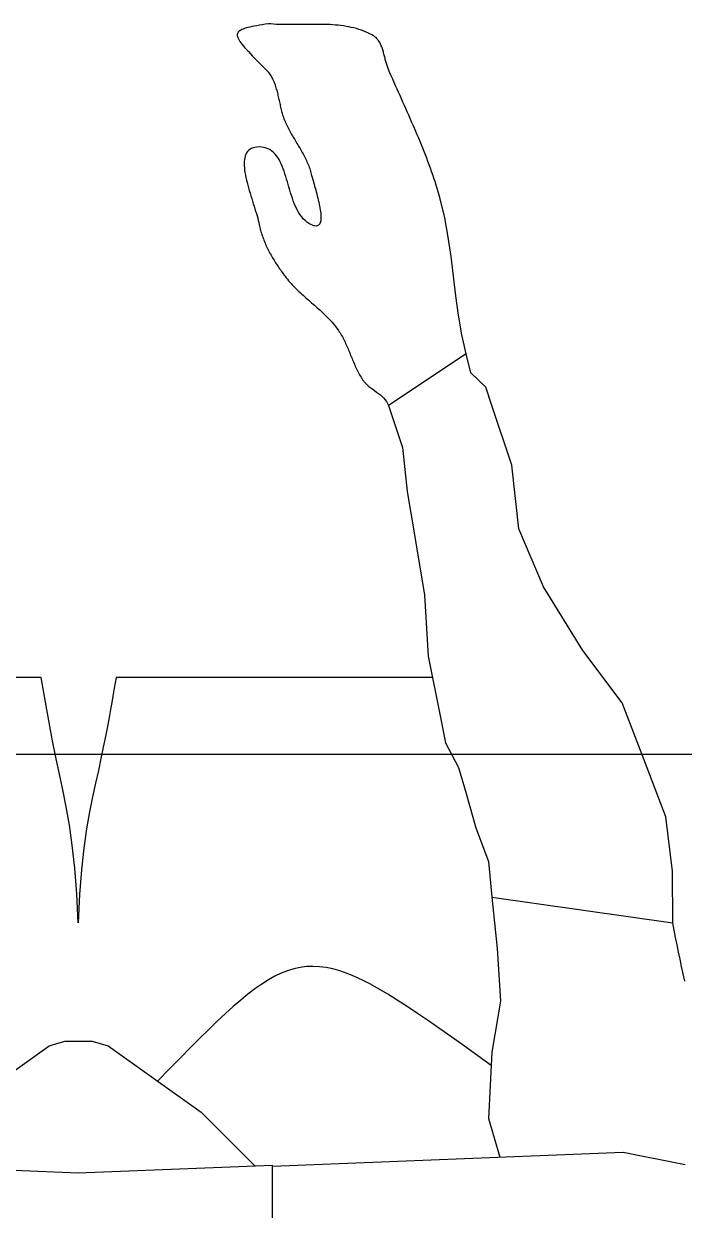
# Model space of a CAD drawing. Header units: millimetres. Extents: x -155 to 94595, y -3153 to 63413.
# Drawn here: x 89044.5 to 89311.5, y 41902.7 to 42382.2 of the extents above; entities that cross this region are included whole.
import ezdxf

# ---------------------------------------------------------------- set-up
doc = ezdxf.new("R2010")
doc.units = ezdxf.units.MM
doc.layers.add('int', color=185, linetype='Continuous')

msp = doc.modelspace()

# ---------------------------------------------------------------- linework, layer by layer
at = {"layer": 'int'}
for p, q in [((89140.864, 42381.748), (89139.745, 42381.556)), ((89142.049, 42381.948), (89140.864, 42381.748)), ((89143.3, 42382.157), (89142.049, 42381.948)), ((89144.368, 42382.055), (89143.3, 42382.157)), ((89145.442, 42381.972), (89144.368, 42382.055)), ((89146.52, 42381.906), (89145.442, 42381.972)), ((89147.603, 42381.856), (89146.52, 42381.906)), ((89148.689, 42381.82), (89147.603, 42381.856)), ((89149.779, 42381.796), (89148.689, 42381.82)), ((89150.871, 42381.783), (89149.779, 42381.796)), ((89151.966, 42381.779), (89150.871, 42381.783)), ((89153.063, 42381.783), (89151.966, 42381.779)), ((89154.162, 42381.793), (89153.063, 42381.783)), ((89155.262, 42381.808), (89154.162, 42381.793)), ((89156.363, 42381.826), (89155.262, 42381.808)), ((89157.465, 42381.846), (89156.363, 42381.826)), ((89158.566, 42381.865), (89157.465, 42381.846)), ((89159.667, 42381.883), (89158.566, 42381.865)), ((89160.767, 42381.898), (89159.667, 42381.883)), ((89161.866, 42381.908), (89160.767, 42381.898)), ((89162.963, 42381.912), (89161.866, 42381.908)), ((89164.058, 42381.909), (89162.963, 42381.912)), ((89165.151, 42381.896), (89164.058, 42381.909)), ((89166.24, 42381.872), (89165.151, 42381.896)), ((89167.326, 42381.835), (89166.24, 42381.872)), ((89168.409, 42381.785), (89167.326, 42381.835)), ((89169.487, 42381.719), (89168.409, 42381.785)), ((89130.888, 42378.141), (89130.828, 42377.788)), ((89130.828, 42377.788), (89130.833, 42377.408)), ((89130.833, 42377.408), (89130.905, 42376.999)), ((89131.015, 42378.469), (89130.888, 42378.141)), ((89130.905, 42376.999), (89131.044, 42376.559)), ((89131.209, 42378.774), (89131.015, 42378.469)), ((89131.468, 42379.058), (89131.209, 42378.774)), ((89131.794, 42379.323), (89131.468, 42379.058)), ((89132.187, 42379.571), (89131.794, 42379.323)), ((89132.645, 42379.804), (89132.187, 42379.571)), ((89133.17, 42380.024), (89132.645, 42379.804)), ((89133.76, 42380.233), (89133.17, 42380.024)), ((89134.417, 42380.433), (89133.76, 42380.233)), ((89135.14, 42380.626), (89134.417, 42380.433)), ((89135.929, 42380.814), (89135.14, 42380.626)), ((89136.784, 42380.999), (89135.929, 42380.814)), ((89137.705, 42381.183), (89136.784, 42380.999)), ((89138.692, 42381.368), (89137.705, 42381.183)), ((89139.745, 42381.556), (89138.692, 42381.368)), ((89170.561, 42381.636), (89169.487, 42381.719)), ((89171.63, 42381.535), (89170.561, 42381.636)), ((89172.693, 42381.413), (89171.63, 42381.535)), ((89173.75, 42381.269), (89172.693, 42381.413)), ((89174.801, 42381.102), (89173.75, 42381.269)), ((89175.846, 42380.91), (89174.801, 42381.102)), ((89176.883, 42380.692), (89175.846, 42380.91)), ((89177.913, 42380.446), (89176.883, 42380.692)), ((89178.934, 42380.17), (89177.913, 42380.446)), ((89179.948, 42379.864), (89178.934, 42380.17)), ((89180.952, 42379.524), (89179.948, 42379.864)), ((89181.948, 42379.151), (89180.952, 42379.524)), ((89182.933, 42378.741), (89181.948, 42379.151)), ((89183.909, 42378.295), (89182.933, 42378.741)), ((89184.874, 42377.809), (89183.909, 42378.295)), ((89185.256, 42377.642), (89184.874, 42377.809)), ((89185.618, 42377.456), (89185.256, 42377.642)), ((89185.961, 42377.25), (89185.618, 42377.456)), ((89186.286, 42377.026), (89185.961, 42377.25)), ((89186.593, 42376.785), (89186.286, 42377.026)), ((89131.044, 42376.559), (89131.249, 42376.085)), ((89131.249, 42376.085), (89131.521, 42375.577)), ((89131.521, 42375.577), (89131.859, 42375.032)), ((89131.859, 42375.032), (89132.263, 42374.448)), ((89132.263, 42374.448), (89132.735, 42373.823)), ((89132.735, 42373.823), (89133.272, 42373.155)), ((89133.272, 42373.155), (89133.877, 42372.441)), ((89133.877, 42372.441), (89134.548, 42371.681)), ((89186.883, 42376.527), (89186.593, 42376.785)), ((89187.157, 42376.253), (89186.883, 42376.527)), ((89187.416, 42375.964), (89187.157, 42376.253)), ((89187.661, 42375.661), (89187.416, 42375.964)), ((89187.891, 42375.344), (89187.661, 42375.661)), ((89188.109, 42375.014), (89187.891, 42375.344)), ((89188.314, 42374.673), (89188.109, 42375.014)), ((89188.508, 42374.32), (89188.314, 42374.673)), ((89188.69, 42373.956), (89188.508, 42374.32)), ((89188.863, 42373.583), (89188.69, 42373.956)), ((89189.026, 42373.201), (89188.863, 42373.583)), ((89189.181, 42372.81), (89189.026, 42373.201)), ((89189.328, 42372.413), (89189.181, 42372.81)), ((89189.468, 42372.008), (89189.328, 42372.413)), ((89134.548, 42371.681), (89135.286, 42370.872)), ((89135.286, 42370.872), (89136.091, 42370.012)), ((89136.091, 42370.012), (89136.962, 42369.099)), ((89136.962, 42369.099), (89137.901, 42368.131)), ((89137.901, 42368.131), (89138.906, 42367.105)), ((89189.601, 42371.598), (89189.468, 42372.008)), ((89189.729, 42371.182), (89189.601, 42371.598)), ((89189.852, 42370.762), (89189.729, 42371.182)), ((89189.971, 42370.339), (89189.852, 42370.762)), ((89190.087, 42369.912), (89189.971, 42370.339)), ((89190.2, 42369.484), (89190.087, 42369.912)), ((89190.311, 42369.054), (89190.2, 42369.484)), ((89190.421, 42368.624), (89190.311, 42369.054)), ((89190.531, 42368.194), (89190.421, 42368.624)), ((89190.641, 42367.765), (89190.531, 42368.194)), ((89190.752, 42367.338), (89190.641, 42367.765)), ((89138.906, 42367.105), (89139.978, 42366.021)), ((89139.978, 42366.021), (89141.117, 42364.876)), ((89141.117, 42364.876), (89142.323, 42363.668)), ((89142.323, 42363.668), (89143.595, 42362.395)), ((89190.865, 42366.914), (89190.752, 42367.338)), ((89190.981, 42366.492), (89190.865, 42366.914)), ((89191.1, 42366.075), (89190.981, 42366.492)), ((89191.223, 42365.663), (89191.1, 42366.075)), ((89191.352, 42365.256), (89191.223, 42365.663)), ((89191.485, 42364.856), (89191.352, 42365.256)), ((89191.626, 42364.463), (89191.485, 42364.856)), ((89191.773, 42364.078), (89191.626, 42364.463)), ((89191.928, 42363.701), (89191.773, 42364.078)), ((89192.499, 42362.375), (89191.928, 42363.701)), ((89143.907, 42361.964), (89143.595, 42362.395)), ((89144.203, 42361.524), (89143.907, 42361.964)), ((89144.483, 42361.077), (89144.203, 42361.524)), ((89144.748, 42360.623), (89144.483, 42361.077)), ((89144.998, 42360.162), (89144.748, 42360.623)), ((89145.235, 42359.695), (89144.998, 42360.162)), ((89145.459, 42359.221), (89145.235, 42359.695)), ((89145.671, 42358.741), (89145.459, 42359.221)), ((89145.871, 42358.256), (89145.671, 42358.741)), ((89146.06, 42357.766), (89145.871, 42358.256)), ((89146.24, 42357.271), (89146.06, 42357.766)), ((89193.074, 42361.051), (89192.499, 42362.375)), ((89193.652, 42359.728), (89193.074, 42361.051)), ((89194.234, 42358.405), (89193.652, 42359.728)), ((89194.818, 42357.083), (89194.234, 42358.405)), ((89146.41, 42356.771), (89146.24, 42357.271)), ((89146.572, 42356.267), (89146.41, 42356.771)), ((89146.726, 42355.759), (89146.572, 42356.267)), ((89146.873, 42355.248), (89146.726, 42355.759)), ((89147.013, 42354.733), (89146.873, 42355.248)), ((89147.148, 42354.216), (89147.013, 42354.733)), ((89147.278, 42353.696), (89147.148, 42354.216)), ((89147.403, 42353.174), (89147.278, 42353.696)), ((89147.525, 42352.65), (89147.403, 42353.174)), ((89195.405, 42355.762), (89194.818, 42357.083)), ((89195.993, 42354.441), (89195.405, 42355.762)), ((89196.583, 42353.121), (89195.993, 42354.441)), ((89197.174, 42351.801), (89196.583, 42353.121)), ((89147.644, 42352.125), (89147.525, 42352.65)), ((89147.761, 42351.598), (89147.644, 42352.125)), ((89147.877, 42351.071), (89147.761, 42351.598)), ((89147.992, 42350.543), (89147.877, 42351.071)), ((89148.107, 42350.016), (89147.992, 42350.543)), ((89148.223, 42349.488), (89148.107, 42350.016)), ((89148.34, 42348.961), (89148.223, 42349.488)), ((89148.46, 42348.435), (89148.34, 42348.961)), ((89148.582, 42347.91), (89148.46, 42348.435)), ((89197.764, 42350.48), (89197.174, 42351.801)), ((89198.355, 42349.16), (89197.764, 42350.48)), ((89198.944, 42347.839), (89198.355, 42349.16)), ((89148.708, 42347.386), (89148.582, 42347.91)), ((89148.839, 42346.865), (89148.708, 42347.386)), ((89148.974, 42346.345), (89148.839, 42346.865)), ((89149.116, 42345.828), (89148.974, 42346.345)), ((89149.264, 42345.315), (89149.116, 42345.828)), ((89149.419, 42344.804), (89149.264, 42345.315)), ((89149.582, 42344.297), (89149.419, 42344.804)), ((89149.754, 42343.794), (89149.582, 42344.297)), ((89149.935, 42343.295), (89149.754, 42343.794)), ((89199.533, 42346.517), (89198.944, 42347.839)), ((89200.12, 42345.195), (89199.533, 42346.517)), ((89200.705, 42343.872), (89200.12, 42345.195)), ((89201.287, 42342.548), (89200.705, 42343.872)), ((89150.127, 42342.801), (89149.935, 42343.295)), ((89150.127, 42342.801), (89150.355, 42342.246)), ((89150.355, 42342.246), (89150.593, 42341.696)), ((89150.593, 42341.696), (89150.841, 42341.15)), ((89150.841, 42341.15), (89151.098, 42340.608)), ((89151.098, 42340.608), (89151.363, 42340.069)), ((89151.363, 42340.069), (89151.635, 42339.533)), ((89151.635, 42339.533), (89151.915, 42339.001)), ((89151.915, 42339.001), (89152.201, 42338.471)), ((89201.866, 42341.223), (89201.287, 42342.548)), ((89202.441, 42339.896), (89201.866, 42341.223)), ((89203.013, 42338.568), (89202.441, 42339.896)), ((89152.201, 42338.471), (89152.492, 42337.943)), ((89152.492, 42337.943), (89152.789, 42337.418)), ((89152.789, 42337.418), (89153.089, 42336.894)), ((89153.089, 42336.894), (89153.394, 42336.372)), ((89153.394, 42336.372), (89153.701, 42335.852)), ((89153.701, 42335.852), (89154.011, 42335.332)), ((89154.011, 42335.332), (89154.322, 42334.813)), ((89154.322, 42334.813), (89154.635, 42334.295)), ((89154.635, 42334.295), (89154.947, 42333.777)), ((89203.579, 42337.238), (89203.013, 42338.568)), ((89204.141, 42335.907), (89203.579, 42337.238)), ((89204.697, 42334.573), (89204.141, 42335.907)), ((89205.247, 42333.238), (89204.697, 42334.573)), ((89134.287, 42329.376), (89134.041, 42328.732)), ((89134.594, 42329.966), (89134.287, 42329.376)), ((89134.967, 42330.498), (89134.594, 42329.966)), ((89135.409, 42330.97), (89134.967, 42330.498)), ((89135.922, 42331.378), (89135.409, 42330.97)), ((89136.511, 42331.72), (89135.922, 42331.378)), ((89137.177, 42331.991), (89136.511, 42331.72)), ((89137.925, 42332.188), (89137.177, 42331.991)), ((89138.757, 42332.309), (89137.925, 42332.188)), ((89139.677, 42332.35), (89138.757, 42332.309)), ((89140.686, 42332.301), (89139.677, 42332.35)), ((89141.628, 42332.154), (89140.686, 42332.301)), ((89142.508, 42331.916), (89141.628, 42332.154)), ((89143.328, 42331.591), (89142.508, 42331.916)), ((89144.091, 42331.183), (89143.328, 42331.591)), ((89144.801, 42330.698), (89144.091, 42331.183)), ((89145.462, 42330.138), (89144.801, 42330.698)), ((89146.076, 42329.51), (89145.462, 42330.138)), ((89146.648, 42328.818), (89146.076, 42329.51)), ((89154.947, 42333.777), (89155.26, 42333.259)), ((89155.26, 42333.259), (89155.571, 42332.741)), ((89155.571, 42332.741), (89155.881, 42332.222)), ((89155.881, 42332.222), (89156.188, 42331.703)), ((89156.188, 42331.703), (89156.493, 42331.182)), ((89156.493, 42331.182), (89156.794, 42330.66)), ((89156.794, 42330.66), (89157.09, 42330.136)), ((89157.09, 42330.136), (89157.382, 42329.61)), ((89157.382, 42329.61), (89157.668, 42329.083)), ((89157.668, 42329.083), (89157.948, 42328.552)), ((89205.791, 42331.9), (89205.247, 42333.238)), ((89206.327, 42330.56), (89205.791, 42331.9)), ((89206.856, 42329.217), (89206.327, 42330.56)), ((89207.377, 42327.871), (89206.856, 42329.217)), ((89133.646, 42326.507), (89133.618, 42325.679)), ((89133.618, 42325.679), (89133.635, 42324.812)), ((89133.635, 42324.812), (89133.696, 42323.911)), ((89133.724, 42327.294), (89133.646, 42326.507)), ((89133.855, 42328.037), (89133.724, 42327.294)), ((89134.041, 42328.732), (89133.855, 42328.037)), ((89147.18, 42328.066), (89146.648, 42328.818)), ((89147.676, 42327.259), (89147.18, 42328.066)), ((89148.139, 42326.402), (89147.676, 42327.259)), ((89148.572, 42325.499), (89148.139, 42326.402)), ((89148.98, 42324.554), (89148.572, 42325.499)), ((89149.365, 42323.573), (89148.98, 42324.554)), ((89157.948, 42328.552), (89158.221, 42328.019)), ((89158.221, 42328.019), (89158.486, 42327.483)), ((89158.486, 42327.483), (89158.743, 42326.944)), ((89158.743, 42326.944), (89158.991, 42326.401)), ((89158.991, 42326.401), (89159.23, 42325.855)), ((89159.23, 42325.855), (89159.458, 42325.304)), ((89159.458, 42325.304), (89159.676, 42324.749)), ((89159.676, 42324.749), (89159.882, 42324.19)), ((89207.89, 42326.523), (89207.377, 42327.871)), ((89208.393, 42325.171), (89207.89, 42326.523)), ((89208.887, 42323.816), (89208.393, 42325.171)), ((89133.696, 42323.911), (89133.797, 42322.979)), ((89133.797, 42322.979), (89133.935, 42322.018)), ((89133.935, 42322.018), (89134.106, 42321.032)), ((89134.106, 42321.032), (89134.307, 42320.024)), ((89134.307, 42320.024), (89134.536, 42318.997)), ((89149.731, 42322.56), (89149.365, 42323.573)), ((89150.08, 42321.519), (89149.731, 42322.56)), ((89150.417, 42320.456), (89150.08, 42321.519)), ((89150.745, 42319.375), (89150.417, 42320.456)), ((89159.882, 42324.19), (89160.076, 42323.625)), ((89160.076, 42323.625), (89160.257, 42323.056)), ((89160.257, 42323.056), (89160.424, 42322.481)), ((89160.424, 42322.481), (89160.577, 42321.9)), ((89160.577, 42321.9), (89160.717, 42321.356)), ((89160.717, 42321.356), (89160.874, 42320.769)), ((89160.874, 42320.769), (89161.046, 42320.145)), ((89161.046, 42320.145), (89161.231, 42319.486)), ((89161.231, 42319.486), (89161.427, 42318.795)), ((89209.371, 42322.458), (89208.887, 42323.816)), ((89209.845, 42321.096), (89209.371, 42322.458)), ((89210.308, 42319.73), (89209.845, 42321.096)), ((89210.759, 42318.361), (89210.308, 42319.73)), ((89134.536, 42318.997), (89134.789, 42317.955)), ((89134.789, 42317.955), (89135.062, 42316.901)), ((89135.062, 42316.901), (89135.353, 42315.837)), ((89135.353, 42315.837), (89135.659, 42314.768)), ((89135.659, 42314.768), (89135.976, 42313.697)), ((89151.068, 42318.279), (89150.745, 42319.375)), ((89151.388, 42317.175), (89151.068, 42318.279)), ((89151.708, 42316.067), (89151.388, 42317.175)), ((89152.033, 42314.958), (89151.708, 42316.067)), ((89152.366, 42313.855), (89152.033, 42314.958)), ((89161.427, 42318.795), (89161.632, 42318.077)), ((89161.632, 42318.077), (89161.844, 42317.334)), ((89161.844, 42317.334), (89162.061, 42316.569)), ((89162.061, 42316.569), (89162.282, 42315.787)), ((89162.282, 42315.787), (89162.504, 42314.991)), ((89162.504, 42314.991), (89162.725, 42314.184)), ((89211.199, 42316.987), (89210.759, 42318.361)), ((89211.626, 42315.61), (89211.199, 42316.987)), ((89212.041, 42314.228), (89211.626, 42315.61)), ((89135.976, 42313.697), (89136.301, 42312.626)), ((89136.301, 42312.626), (89136.631, 42311.559)), ((89136.631, 42311.559), (89136.963, 42310.499)), ((89136.963, 42310.499), (89137.293, 42309.449)), ((89152.71, 42312.76), (89152.366, 42313.855)), ((89153.068, 42311.68), (89152.71, 42312.76)), ((89153.445, 42310.618), (89153.068, 42311.68)), ((89153.842, 42309.579), (89153.445, 42310.618)), ((89162.725, 42314.184), (89162.943, 42313.369)), ((89162.943, 42313.369), (89163.157, 42312.55)), ((89163.157, 42312.55), (89163.364, 42311.73)), ((89163.364, 42311.73), (89163.562, 42310.913)), ((89163.562, 42310.913), (89163.749, 42310.103)), ((89163.749, 42310.103), (89163.924, 42309.301)), ((89212.442, 42312.841), (89212.041, 42314.228)), ((89212.829, 42311.45), (89212.442, 42312.841)), ((89214.669, 42303.725), (89212.829, 42311.45)), ((89137.293, 42309.449), (89137.619, 42308.413)), ((89137.619, 42308.413), (89137.937, 42307.394)), ((89137.937, 42307.394), (89138.244, 42306.394)), ((89138.244, 42306.394), (89138.536, 42305.418)), ((89138.536, 42305.418), (89138.812, 42304.469)), ((89154.264, 42308.569), (89153.842, 42309.579)), ((89154.714, 42307.59), (89154.264, 42308.569)), ((89155.195, 42306.649), (89154.714, 42307.59)), ((89155.711, 42305.749), (89155.195, 42306.649)), ((89156.265, 42304.895), (89155.711, 42305.749)), ((89163.924, 42309.301), (89164.085, 42308.513)), ((89164.085, 42308.513), (89164.228, 42307.741)), ((89164.228, 42307.741), (89164.354, 42306.989)), ((89164.354, 42306.989), (89164.458, 42306.26)), ((89164.458, 42306.26), (89164.54, 42305.558)), ((89164.54, 42305.558), (89164.598, 42304.886)), ((89138.812, 42304.469), (89139.067, 42303.549)), ((89139.067, 42303.549), (89139.298, 42302.662)), ((89139.298, 42302.662), (89139.502, 42301.811)), ((89139.502, 42301.811), (89139.677, 42300.999)), ((89139.677, 42300.999), (89139.8, 42300.41)), ((89139.8, 42300.41), (89139.934, 42299.823)), ((89156.86, 42304.092), (89156.265, 42304.895)), ((89157.501, 42303.344), (89156.86, 42304.092)), ((89158.189, 42302.657), (89157.501, 42303.344)), ((89158.929, 42302.034), (89158.189, 42302.657)), ((89159.724, 42301.48), (89158.929, 42302.034)), ((89160.577, 42300.999), (89159.724, 42301.48)), ((89161.18, 42300.727), (89160.577, 42300.999)), ((89161.727, 42300.539), (89161.18, 42300.727)), ((89162.22, 42300.433), (89161.727, 42300.539)), ((89162.66, 42300.404), (89162.22, 42300.433)), ((89163.051, 42300.45), (89162.66, 42300.404)), ((89163.393, 42300.566), (89163.051, 42300.45)), ((89163.689, 42300.751), (89163.393, 42300.566)), ((89163.941, 42300.999), (89163.689, 42300.751)), ((89164.15, 42301.308), (89163.941, 42300.999)), ((89164.319, 42301.674), (89164.15, 42301.308)), ((89164.45, 42302.095), (89164.319, 42301.674)), ((89164.544, 42302.566), (89164.45, 42302.095)), ((89164.604, 42303.084), (89164.544, 42302.566)), ((89164.598, 42304.886), (89164.629, 42304.247)), ((89164.632, 42303.645), (89164.604, 42303.084)), ((89164.629, 42304.247), (89164.632, 42303.645)), ((89216.092, 42295.913), (89214.669, 42303.725)), ((89139.934, 42299.823), (89140.078, 42299.239)), ((89140.078, 42299.239), (89140.232, 42298.658)), ((89140.232, 42298.658), (89140.396, 42298.08)), ((89140.396, 42298.08), (89140.569, 42297.504)), ((89140.569, 42297.504), (89140.751, 42296.931)), ((89140.751, 42296.931), (89140.943, 42296.362)), ((89140.943, 42296.362), (89141.143, 42295.794)), ((89141.143, 42295.794), (89141.352, 42295.23)), ((89217.232, 42288.042), (89216.092, 42295.913)), ((89141.352, 42295.23), (89141.569, 42294.669)), ((89141.569, 42294.669), (89141.794, 42294.11)), ((89141.794, 42294.11), (89142.027, 42293.555)), ((89142.027, 42293.555), (89142.268, 42293.002)), ((89142.268, 42293.002), (89142.517, 42292.451)), ((89142.517, 42292.451), (89142.772, 42291.904)), ((89142.772, 42291.904), (89143.035, 42291.36)), ((89143.035, 42291.36), (89143.304, 42290.818)), ((89143.304, 42290.818), (89143.58, 42290.279)), ((89143.58, 42290.279), (89143.863, 42289.743)), ((89143.863, 42289.743), (89144.151, 42289.21)), ((89144.151, 42289.21), (89144.445, 42288.68)), ((89144.445, 42288.68), (89144.745, 42288.152)), ((89144.745, 42288.152), (89145.05, 42287.628)), ((89145.05, 42287.628), (89145.361, 42287.106)), ((89145.361, 42287.106), (89145.676, 42286.587)), ((89145.676, 42286.587), (89145.996, 42286.071)), ((89145.996, 42286.071), (89146.321, 42285.558)), ((89218.218, 42280.139), (89217.232, 42288.042)), ((89146.321, 42285.558), (89146.65, 42285.047)), ((89146.65, 42285.047), (89146.983, 42284.54)), ((89146.983, 42284.54), (89147.32, 42284.035)), ((89147.32, 42284.035), (89147.661, 42283.533)), ((89147.661, 42283.533), (89148.005, 42283.034)), ((89148.005, 42283.034), (89148.352, 42282.537)), ((89148.352, 42282.537), (89148.702, 42282.044)), ((89148.702, 42282.044), (89149.055, 42281.553)), ((89149.055, 42281.553), (89149.41, 42281.066)), ((89149.41, 42281.066), (89149.767, 42280.581)), ((89149.767, 42280.581), (89150.127, 42280.099)), ((89150.127, 42280.099), (89150.588, 42279.497)), ((89150.588, 42279.497), (89151.062, 42278.905)), ((89151.062, 42278.905), (89151.546, 42278.324)), ((89151.546, 42278.324), (89152.041, 42277.751)), ((89152.041, 42277.751), (89152.546, 42277.188)), ((89152.546, 42277.188), (89153.06, 42276.632)), ((89153.06, 42276.632), (89153.582, 42276.084)), ((89219.184, 42272.231), (89218.218, 42280.139)), ((89153.582, 42276.084), (89154.113, 42275.544)), ((89154.113, 42275.544), (89154.65, 42275.009)), ((89154.65, 42275.009), (89155.195, 42274.481)), ((89155.195, 42274.481), (89155.745, 42273.958)), ((89155.745, 42273.958), (89156.301, 42273.44)), ((89156.301, 42273.44), (89156.861, 42272.926)), ((89156.861, 42272.926), (89157.426, 42272.415)), ((89157.426, 42272.415), (89157.994, 42271.908)), ((89157.994, 42271.908), (89158.565, 42271.403)), ((89220.262, 42264.345), (89219.184, 42272.231)), ((89158.565, 42271.403), (89159.139, 42270.9)), ((89159.139, 42270.9), (89159.713, 42270.399)), ((89159.713, 42270.399), (89160.289, 42269.899)), ((89160.289, 42269.899), (89160.865, 42269.398)), ((89160.865, 42269.398), (89161.441, 42268.898)), ((89161.441, 42268.898), (89162.016, 42268.397)), ((89162.016, 42268.397), (89162.589, 42267.894)), ((89162.589, 42267.894), (89163.16, 42267.389)), ((89163.16, 42267.389), (89163.728, 42266.882)), ((89163.728, 42266.882), (89164.293, 42266.371)), ((89164.293, 42266.371), (89164.853, 42265.857)), ((89164.853, 42265.857), (89165.409, 42265.339)), ((89165.409, 42265.339), (89165.96, 42264.816)), ((89165.96, 42264.816), (89166.504, 42264.288)), ((89166.504, 42264.288), (89167.042, 42263.753)), ((89167.042, 42263.753), (89167.572, 42263.213)), ((89167.572, 42263.213), (89168.095, 42262.665)), ((89168.095, 42262.665), (89168.609, 42262.109)), ((89168.609, 42262.109), (89169.113, 42261.546)), ((89221.583, 42256.508), (89220.262, 42264.345)), ((89169.113, 42261.546), (89169.608, 42260.973)), ((89169.608, 42260.973), (89170.093, 42260.392)), ((89170.093, 42260.392), (89170.566, 42259.8)), ((89170.566, 42259.8), (89171.027, 42259.198)), ((89171.027, 42259.198), (89171.382, 42258.714)), ((89171.382, 42258.714), (89171.724, 42258.222)), ((89171.724, 42258.222), (89172.054, 42257.724)), ((89172.054, 42257.724), (89172.373, 42257.219)), ((89172.373, 42257.219), (89172.683, 42256.708)), ((89172.683, 42256.708), (89172.982, 42256.192)), ((89172.982, 42256.192), (89173.272, 42255.669)), ((89173.272, 42255.669), (89173.554, 42255.142)), ((89173.554, 42255.142), (89173.828, 42254.611)), ((89173.828, 42254.611), (89174.095, 42254.075)), ((89174.095, 42254.075), (89174.355, 42253.535)), ((89174.355, 42253.535), (89174.609, 42252.991)), ((89174.609, 42252.991), (89174.858, 42252.445)), ((89174.858, 42252.445), (89175.102, 42251.895)), ((89223.279, 42248.748), (89221.583, 42256.508)), ((89175.102, 42251.895), (89175.342, 42251.343)), ((89175.342, 42251.343), (89175.579, 42250.789)), ((89175.579, 42250.789), (89175.812, 42250.233)), ((89175.812, 42250.233), (89176.043, 42249.676)), ((89176.043, 42249.676), (89176.273, 42249.118)), ((89176.273, 42249.118), (89176.502, 42248.559)), ((89176.502, 42248.559), (89176.73, 42248)), ((89176.73, 42248), (89176.959, 42247.441)), ((89223.279, 42248.748), (89191.928, 42227.847)), ((89225.176, 42241.161), (89223.279, 42248.748)), ((89176.959, 42247.441), (89177.188, 42246.882)), ((89177.188, 42246.882), (89177.419, 42246.324)), ((89177.419, 42246.324), (89177.651, 42245.767)), ((89177.651, 42245.767), (89177.887, 42245.212)), ((89177.887, 42245.212), (89178.126, 42244.659)), ((89178.126, 42244.659), (89178.369, 42244.108)), ((89178.369, 42244.108), (89178.616, 42243.559)), ((89178.616, 42243.559), (89178.869, 42243.014)), ((89178.869, 42243.014), (89179.127, 42242.471)), ((89179.127, 42242.471), (89179.392, 42241.933)), ((89179.392, 42241.933), (89179.664, 42241.398)), ((89179.664, 42241.398), (89179.943, 42240.868)), ((89179.943, 42240.868), (89180.231, 42240.343)), ((89180.231, 42240.343), (89180.528, 42239.823)), ((89180.528, 42239.823), (89180.834, 42239.309)), ((89180.834, 42239.309), (89181.151, 42238.8)), ((89181.151, 42238.8), (89181.478, 42238.298)), ((89181.478, 42238.298), (89182.649, 42236.863)), ((89231.262, 42235.249), (89225.176, 42241.161)), ((89182.649, 42236.863), (89184.044, 42235.599)), ((89184.044, 42235.599), (89185.571, 42234.438)), ((89185.571, 42234.438), (89187.136, 42233.314)), ((89187.136, 42233.314), (89188.648, 42232.16)), ((89233.729, 42227.847), (89231.262, 42235.249)), ((89188.648, 42232.16), (89190.012, 42230.909)), ((89190.012, 42230.909), (89191.136, 42229.494)), ((89191.136, 42229.494), (89191.928, 42227.847)), ((89191.928, 42227.847), (89197.552, 42210.975)), ((89241.75, 42203.785), (89233.729, 42227.847)), ((89197.552, 42210.975), (89199.458, 42193.118)), ((89244.627, 42178.036), (89241.75, 42203.785)), ((89199.458, 42193.118), (89202.378, 42175.596)), ((89202.378, 42175.596), (89206.428, 42151.298)), ((89254.63, 42154.695), (89244.627, 42178.036)), ((89270.494, 42128.854), (89254.63, 42154.695)), ((89206.428, 42151.298), (89207.997, 42126.603)), ((89286.33, 42107.806), (89270.494, 42128.854)), ((89207.997, 42126.603), (89212.829, 42102.444)), ((89051.504, 42117.989), (88923.329, 42117.989)), ((89053.536, 42106.585), (89051.504, 42117.989)), ((89081.087, 42113.671), (89080.523, 42110.431)), ((89081.838, 42117.989), (89081.087, 42113.671)), ((89209.72, 42117.989), (89081.838, 42117.989)), ((89080.523, 42110.431), (89080.089, 42107.944)), ((89056.161, 42092.439), (89053.536, 42106.585)), ((89079.577, 42105.05), (89078.984, 42101.773)), ((89080.089, 42107.944), (89079.577, 42105.05)), ((89296.431, 42081.543), (89286.33, 42107.806)), ((89078.984, 42101.773), (89078.304, 42098.136)), ((89212.829, 42102.444), (89214.992, 42091.628)), ((89077.536, 42094.161), (89076.676, 42089.872)), ((89078.304, 42098.136), (89077.536, 42094.161)), ((89057.65, 42085.135), (89056.161, 42092.439)), ((89076.676, 42089.872), (89075.72, 42085.291)), ((89214.992, 42091.628), (89220.252, 42081.686)), ((88404.86, 42086.989), (91304.86, 42086.989)), ((88404.86, 42086.989), (91304.86, 42086.989)), ((89058.994, 42078.941), (89057.65, 42085.135)), ((89075.72, 42085.291), (89074.664, 42080.442)), ((89074.664, 42080.442), (89073.514, 42075.317)), ((89220.252, 42081.686), (89223.279, 42071.093)), ((89304.063, 42061.699), (89296.431, 42081.543)), ((89060.357, 42072.552), (89058.994, 42078.941)), ((89073.514, 42075.317), (89072.307, 42069.784)), ((89061.696, 42065.765), (89060.357, 42072.552)), ((89223.279, 42071.093), (89227.225, 42057.282)), ((89062.968, 42058.38), (89061.696, 42065.765)), ((89072.307, 42069.784), (89071.092, 42063.678)), ((89071.092, 42063.678), (89069.915, 42056.836)), ((89306.661, 42039.708), (89304.063, 42061.699)), ((89064.129, 42050.196), (89062.968, 42058.38)), ((89069.915, 42056.836), (89068.822, 42049.095)), ((89227.225, 42057.282), (89232.298, 42043.608)), ((89065.138, 42041.012), (89064.129, 42050.196)), ((89068.822, 42049.095), (89067.862, 42040.291)), ((89232.298, 42043.608), (89233.729, 42029.292)), ((89065.95, 42030.627), (89065.138, 42041.012)), ((89067.862, 42040.291), (89067.08, 42030.261)), ((89306.881, 42018.841), (89306.661, 42039.708)), ((89066.524, 42018.841), (89065.95, 42030.627)), ((89067.08, 42030.261), (89066.524, 42018.841)), ((89233.729, 42029.292), (89235.811, 42008.478)), ((89233.729, 42029.292), (89306.881, 42018.841)), ((89307.414, 42015.892), (89306.881, 42018.841)), ((89307.968, 42012.946), (89307.414, 42015.892)), ((89308.544, 42010.003), (89307.968, 42012.946)), ((89235.811, 42008.478), (89237.173, 41987.253)), ((89309.137, 42007.062), (89308.544, 42010.003)), ((89309.748, 42004.122), (89309.137, 42007.062)), ((89310.374, 42001.185), (89309.748, 42004.122)), ((89148.603, 41998.499), (89146.019, 41997.263)), ((89151.16, 41999.506), (89148.603, 41998.499)), ((89153.703, 42000.286), (89151.16, 41999.506)), ((89156.246, 42000.84), (89153.703, 42000.286)), ((89158.803, 42001.167), (89156.246, 42000.84)), ((89161.387, 42001.268), (89158.803, 42001.167)), ((89164.012, 42001.145), (89161.387, 42001.268)), ((89166.692, 42000.796), (89164.012, 42001.145)), ((89169.439, 42000.224), (89166.692, 42000.796)), ((89172.268, 41999.428), (89169.439, 42000.224)), ((89175.192, 41998.409), (89172.268, 41999.428)), ((89178.225, 41997.168), (89175.192, 41998.409)), ((89311.013, 41998.25), (89310.374, 42001.185)), ((89311.664, 41995.315), (89311.013, 41998.25)), ((89140.715, 41994.107), (89137.968, 41992.185)), ((89143.394, 41995.8), (89140.715, 41994.107)), ((89146.019, 41997.263), (89143.394, 41995.8)), ((89181.38, 41995.704), (89178.225, 41997.168)), ((89184.671, 41994.019), (89181.38, 41995.704)), ((89188.111, 41992.113), (89184.671, 41994.019)), ((89135.14, 41990.033), (89132.216, 41987.651)), ((89137.968, 41992.185), (89135.14, 41990.033)), ((89191.715, 41989.987), (89188.111, 41992.113)), ((89195.495, 41987.641), (89191.715, 41989.987)), ((89129.184, 41985.038), (89126.03, 41982.193)), ((89132.216, 41987.651), (89129.184, 41985.038)), ((89199.466, 41985.076), (89195.495, 41987.641)), ((89203.64, 41982.292), (89199.466, 41985.076)), ((89237.173, 41987.253), (89233.729, 41966.59)), ((89122.739, 41979.115), (89119.299, 41975.806)), ((89126.03, 41982.193), (89122.739, 41979.115)), ((89208.032, 41979.29), (89203.64, 41982.292)), ((89212.655, 41976.07), (89208.032, 41979.29)), ((89119.299, 41975.806), (89115.697, 41972.263)), ((89217.523, 41972.633), (89212.655, 41976.07)), ((89054.775, 41969.184), (89061.19, 41971.089)), ((89061.19, 41971.089), (89061.19, 41971.089)), ((89061.19, 41971.089), (89072.185, 41971.089)), ((89072.185, 41971.089), (89072.185, 41971.089)), ((89072.185, 41971.089), (89078.6, 41969.184)), ((89115.697, 41972.263), (89111.917, 41968.486)), ((89222.649, 41968.979), (89217.523, 41972.633)), ((89017.136, 41942.299), (89054.775, 41969.184)), ((89078.6, 41969.184), (89116.239, 41942.299)), ((89111.917, 41968.486), (89107.948, 41964.475)), ((89228.046, 41965.109), (89222.649, 41968.979)), ((89233.448, 41961.227), (89228.046, 41965.109)), ((89233.729, 41966.59), (89232.314, 41939.847)), ((89103.774, 41960.23), (89098.571, 41954.92)), ((89107.948, 41964.475), (89103.774, 41960.23)), ((89116.239, 41942.299), (89116.239, 41942.299)), ((89116.239, 41942.299), (89137.979, 41920.559)), ((89232.314, 41939.847), (89232.314, 41939.847)), ((89232.314, 41939.847), (89236.891, 41924.211)), ((89145.018, 41920.604), (89286.732, 41926.168)), ((89286.732, 41926.168), (89311.835, 41921.178)), ((89066.524, 41917.701), (88988.031, 41920.841)), ((89145.018, 41920.841), (89066.524, 41917.701)), ((89145.018, 41898.702), (89145.018, 41920.841))]:
    msp.add_line(p, q, dxfattribs=at)

doc.saveas('drawing.dxf')
